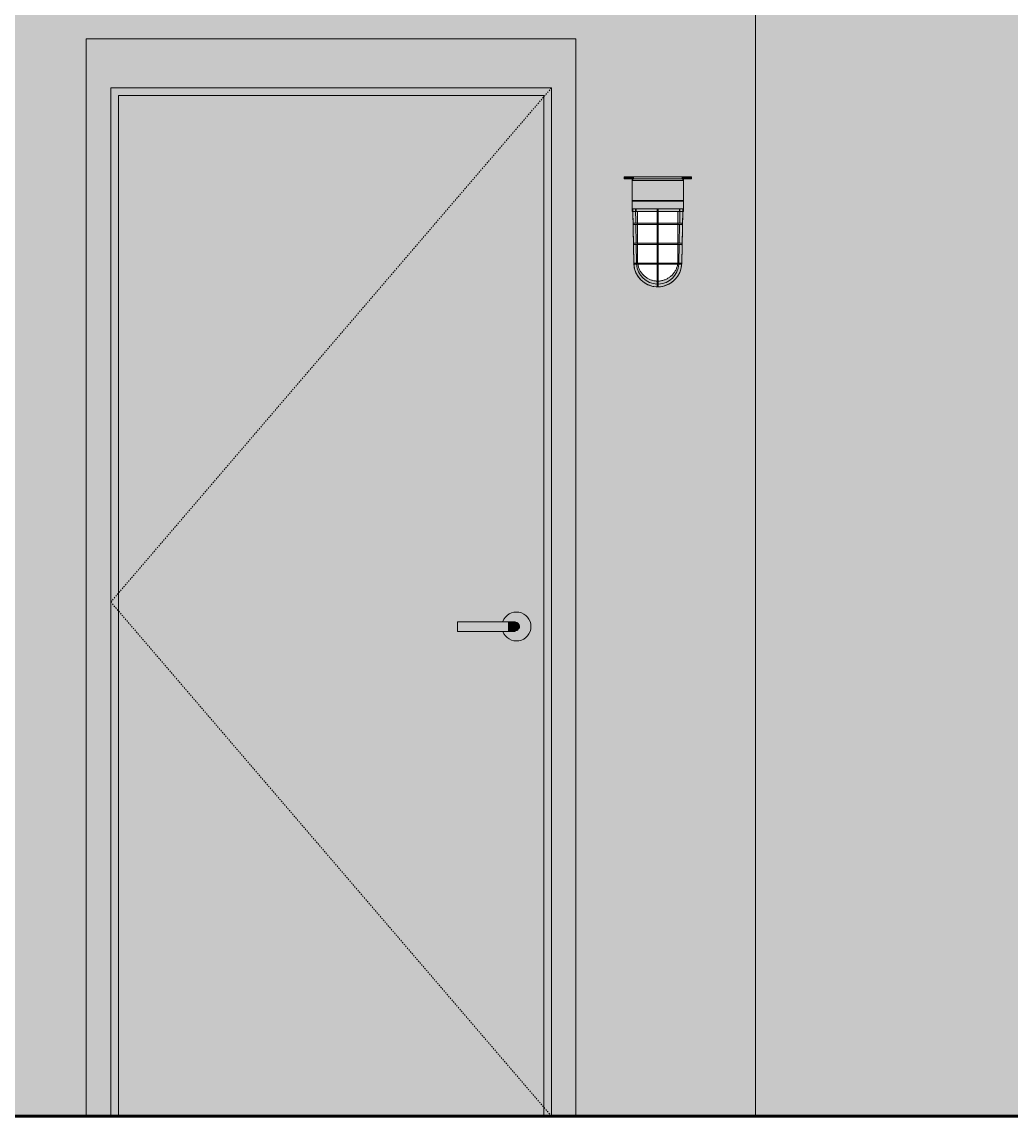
# Model space of a CAD drawing. Header units: inches. Extents: x -3547 to 1646, y 123 to 485.
# Drawn here: x -440.5 to -359.7, y 268 to 357.4 of the extents above; entities that cross this region are included whole.
import ezdxf

# ---------------------------------------------------------------- set-up
doc = ezdxf.new("R2010")
doc.units = ezdxf.units.IN
doc.header["$MEASUREMENT"] = 0
doc.linetypes.add('Dash 1_16_', pattern=[0.125, 0.0625, -0.0625])
doc.linetypes.add('Grid Line 1_2_', pattern=[0.875, 0.5, -0.125, 0.125, -0.125])
for name, color, linetype, lineweight in [('0-3', 50, 'Continuous', 5), ('A-DOOR', 31, 'Continuous', 18), ('A-DOOR-1', 31, 'Continuous', 9), ('A-DOOR-2', 31, 'Dash 1_16_', 9), ('A-DOOR-FRAM', 31, 'Continuous', 9), ('A-DOOR-FRAM-1', 31, 'Continuous', 18), ('A-FLOR-2', 250, 'Continuous', 60), ('A-FLOR-LEVL-1', 51, 'Grid Line 1_2_', 9), ('E-LITE-EQPM', 33, 'Continuous', 9), ('I-WALL', 2, 'Continuous', 18), ('I-WALL-1', 2, 'Continuous', 5)]:
    doc.layers.add(name, color=color, linetype=linetype, lineweight=lineweight)

# ---------------------------------------------------------------- blocks, each defined once
blk = doc.blocks.new('CTR - 1st Phase - Shell_rvt-3-INTERIOR ELEVATION - CORRIDOR EAST _302_E_ - 3RD FLOOR - EAST WALL')
at = {"layer": 'A-FLOR-2'}
blk.add_line((-2454.01, 268), (-3496.952, 268), dxfattribs=at)
blk = doc.blocks.new('Lighting-Flood-Cooper-All-Pro-VT1730-LED - Lighting-Flood-Cooper-All-Pro-VT1730-LED-2281438-INTERIOR ELEVATION - CORRIDOR EAST _302_E_ - 3RD FLOOR - EAST WALL')
at = {"layer": 'E-LITE-EQPM'}
for points in [[(-3192.872, 344.562), (-3192.681, 344.562), (-3192.681, 344.75), (-3192.872, 344.75)], [(-3192.574, 344.562), (-3192.472, 344.562), (-3192.472, 344.75), (-3192.681, 344.75), (-3192.681, 344.562)], [(-3192.472, 344.562), (-3192.109, 344.562), (-3192.109, 344.75), (-3192.472, 344.75)], [(-3192.224, 342.812), (-3188.024, 342.812), (-3188.024, 344.437), (-3192.224, 344.437)], [(-3188.223, 344.437), (-3188.086, 344.441), (-3188.086, 344.562), (-3192.161, 344.562), (-3192.161, 344.437), (-3188.232, 344.437)], [(-3188.702, 344.562), (-3188.138, 344.562), (-3188.138, 344.75), (-3192.109, 344.75), (-3192.109, 344.562), (-3189.109, 344.562)], [(-3187.92, 344.562), (-3187.775, 344.562), (-3187.775, 344.75), (-3188.138, 344.75), (-3188.138, 344.562), (-3188.043, 344.562)], [(-3187.567, 344.562), (-3187.567, 344.75), (-3187.775, 344.75), (-3187.775, 344.562), (-3187.673, 344.562)], [(-3187.459, 344.562), (-3187.376, 344.562), (-3187.39, 344.75), (-3187.567, 344.75), (-3187.567, 344.562), (-3187.51, 344.562)], [(-3188.619, 342.125), (-3188.024, 342.125), (-3188.024, 342.75), (-3192.224, 342.75), (-3192.224, 342.125), (-3188.695, 342.125)], [(-3188.814, 342.75), (-3188.055, 342.75), (-3188.055, 342.812), (-3192.192, 342.812), (-3192.192, 342.75), (-3188.826, 342.75)], [(-3192.083, 337.678), (-3192.039, 337.69), (-3192.138, 342.125), (-3192.16, 342.125), (-3192.107, 339.069), (-3192.1, 338.627), (-3192.083, 337.679)], [(-3188.165, 337.678), (-3188.117, 340.652), (-3188.103, 341.176), (-3188.1, 342.125), (-3188.131, 342.125), (-3188.19, 337.679), (-3188.17, 337.679)], [(-3190.077, 339.221), (-3188.163, 339.24), (-3188.19, 339.315), (-3190.077, 339.294), (-3190.124, 339.27), (-3190.164, 339.289), (-3190.171, 339.315), (-3192.07, 339.311), (-3192.084, 339.24), (-3191.849, 339.221), (-3190.171, 339.242), (-3190.156, 339.257), (-3190.124, 339.265), (-3190.077, 339.245), (-3190.077, 339.225)], [(-3190.068, 335.752), (-3190.013, 335.765), (-3189.808, 335.776), (-3189.266, 335.952), (-3188.941, 336.158), (-3188.775, 336.289), (-3188.466, 336.662), (-3188.297, 337.022), (-3188.242, 337.157), (-3188.187, 337.449), (-3188.19, 337.679), (-3188.198, 337.664), (-3188.216, 337.613), (-3188.227, 337.606), (-3188.434, 336.828), (-3188.941, 336.206), (-3189.702, 335.844), (-3190.106, 335.826), (-3190.106, 335.77), (-3190.133, 335.776), (-3190.171, 335.844), (-3190.545, 335.844), (-3191.307, 336.206), (-3191.839, 336.86), (-3192.041, 337.613), (-3192.052, 337.626), (-3192.07, 337.679), (-3192.077, 337.679), (-3192.039, 337.314), (-3192.006, 337.157), (-3191.781, 336.662), (-3191.573, 336.402), (-3191.377, 336.206), (-3190.926, 335.925), (-3190.545, 335.805), (-3190.325, 335.762), (-3190.089, 335.753)], [(-3189.698, 337.596), (-3188.194, 337.615), (-3188.221, 337.69), (-3190.082, 337.67), (-3190.131, 337.645), (-3190.158, 337.673), (-3190.171, 337.69), (-3192.047, 337.669), (-3192.05, 337.615), (-3191.82, 337.596), (-3190.17, 337.6), (-3190.148, 337.639), (-3190.092, 337.634), (-3190.049, 337.596), (-3189.698, 337.596)]]:
    blk.add_hatch(color=256, dxfattribs=at).paths.add_polyline_path(points, flags=0)
h = blk.add_hatch(color=256, dxfattribs=at)
h.paths.add_polyline_path([(-3190.171, 335.844), (-3190.181, 335.994), (-3190.993, 336.217), (-3191.624, 336.86), (-3191.855, 337.596), (-3192.019, 337.596), (-3191.839, 336.86), (-3191.306, 336.206), (-3190.545, 335.844)], flags=0)
h.paths.add_polyline_path([(-3190.077, 335.844), (-3189.702, 335.844), (-3188.941, 336.206), (-3188.4, 336.896), (-3188.225, 337.612), (-3188.415, 337.594), (-3188.632, 336.828), (-3189.266, 336.206), (-3190.077, 335.991), (-3190.077, 335.919)], flags=0)
h.paths.add_polyline_path([(-3188.209, 337.686), (-3188.181, 339.237), (-3188.324, 339.221), (-3188.363, 339.221), (-3188.39, 337.69), (-3188.209, 337.686)], flags=0)
h.paths.add_polyline_path([(-3192.039, 337.686), (-3191.955, 337.69), (-3191.858, 337.69), (-3191.884, 339.221), (-3192.066, 339.221), (-3192.039, 337.69)], flags=0)
h.paths.add_polyline_path([(-3188.18, 339.312), (-3188.153, 340.861), (-3188.298, 340.846), (-3188.335, 340.846), (-3188.362, 339.315), (-3188.19, 339.315)], flags=0)
h.paths.add_polyline_path([(-3192.067, 339.312), (-3191.985, 339.315), (-3191.886, 339.315), (-3191.913, 340.846), (-3192.094, 340.846), (-3192.067, 339.315)], flags=0)
h.paths.add_polyline_path([(-3188.152, 340.937), (-3188.131, 342.125), (-3188.313, 342.125), (-3188.333, 340.94), (-3188.162, 340.94)], flags=0)
h.paths.add_polyline_path([(-3192.096, 340.937), (-3192.013, 340.94), (-3191.914, 340.94), (-3191.935, 342.125), (-3192.116, 342.125), (-3192.096, 340.94)], flags=0)
h = blk.add_hatch(color=256, dxfattribs=at)
h.paths.add_polyline_path([(-3189.018, 341.899), (-3188.356, 341.899), (-3188.356, 342.125), (-3190.088, 342.107), (-3190.077, 341.899), (-3189.109, 341.899)], flags=0)
h.paths.add_polyline_path([(-3191.774, 341.899), (-3190.168, 341.899), (-3190.171, 342.125), (-3191.892, 342.125), (-3191.892, 341.899), (-3191.857, 341.899)], flags=0)
h = blk.add_hatch(color=256, dxfattribs=at)
h.paths.add_polyline_path([(-3190.129, 337.678), (-3190.088, 337.69), (-3190.077, 338.235), (-3190.096, 339.261), (-3190.14, 339.265), (-3190.171, 339.242), (-3190.15, 337.679), (-3190.14, 337.678)], flags=0)
h.paths.add_polyline_path([(-3190.133, 339.27), (-3190.084, 339.286), (-3190.077, 339.315), (-3190.099, 340.89), (-3190.091, 340.906), (-3190.077, 340.94), (-3190.097, 342.125), (-3190.159, 342.125), (-3190.171, 341.511), (-3190.151, 340.905), (-3190.154, 340.881), (-3190.171, 340.846), (-3190.149, 339.274), (-3190.14, 339.272)], flags=0)
h.paths.add_polyline_path([(-3190.091, 340.46), (-3190.091, 340.46), (-3190.091, 340.637)], flags=0)
h = blk.add_hatch(color=256, dxfattribs=at)
h.paths.add_polyline_path([(-3191.553, 340.846), (-3190.171, 340.85), (-3190.152, 340.882), (-3190.151, 340.905), (-3190.171, 340.94), (-3192.103, 340.925), (-3192.112, 340.864), (-3191.862, 340.846), (-3191.554, 340.846)], flags=0)
h.paths.add_polyline_path([(-3188.456, 340.846), (-3188.135, 340.864), (-3188.162, 340.94), (-3190.077, 340.919), (-3190.09, 340.882), (-3190.016, 340.846), (-3188.474, 340.846)], flags=0)
h = blk.add_hatch(color=256, dxfattribs=at)
h.paths.add_polyline_path([(-3190.129, 335.762), (-3190.089, 335.776), (-3190.091, 335.835), (-3190.077, 335.844), (-3190.097, 337.636), (-3190.149, 337.639), (-3190.156, 337.631), (-3190.17, 337.596), (-3190.171, 335.844), (-3190.148, 335.826), (-3190.129, 335.764)], flags=0)
h.paths.add_polyline_path([(-3190.129, 337.643), (-3190.108, 337.649), (-3190.089, 337.679), (-3190.158, 337.659), (-3190.131, 337.644)], flags=0)
for p, q in [((-3192.874, 344.75), (-3192.874, 344.562)), ((-3192.872, 344.75), (-3192.681, 344.75)), ((-3192.681, 344.562), (-3192.872, 344.562)), ((-3192.681, 344.75), (-3192.472, 344.75)), ((-3192.681, 344.562), (-3192.681, 344.75)), ((-3192.472, 344.562), (-3192.681, 344.562)), ((-3192.472, 344.75), (-3192.109, 344.75)), ((-3192.109, 344.562), (-3192.472, 344.562)), ((-3188.024, 344.75), (-3192.224, 344.75)), ((-3192.224, 344.75), (-3192.224, 341.899)), ((-3192.224, 344.437), (-3192.224, 342.812)), ((-3192.224, 344.437), (-3188.024, 344.437)), ((-3192.161, 344.562), (-3192.161, 344.437)), ((-3192.109, 344.75), (-3188.138, 344.75)), ((-3192.109, 344.562), (-3192.109, 344.75)), ((-3188.138, 344.562), (-3192.109, 344.562)), ((-3188.138, 344.75), (-3187.775, 344.75)), ((-3188.138, 344.75), (-3188.138, 344.562)), ((-3187.775, 344.562), (-3188.138, 344.562)), ((-3188.086, 344.437), (-3188.086, 344.562)), ((-3188.024, 341.899), (-3188.024, 344.75)), ((-3188.024, 342.812), (-3188.024, 344.437)), ((-3187.775, 344.75), (-3187.567, 344.75)), ((-3187.567, 344.562), (-3187.775, 344.562)), ((-3187.567, 344.75), (-3187.376, 344.75)), ((-3187.567, 344.562), (-3187.567, 344.75)), ((-3187.376, 344.562), (-3187.567, 344.562)), ((-3187.374, 344.562), (-3187.374, 344.75)), ((-3192.224, 342.812), (-3188.024, 342.812)), ((-3192.224, 342.75), (-3192.224, 342.125)), ((-3192.224, 342.75), (-3188.024, 342.75)), ((-3192.192, 342.812), (-3192.192, 342.75)), ((-3188.055, 342.75), (-3188.055, 342.812)), ((-3188.024, 342.125), (-3188.024, 342.75)), ((-3192.224, 342.125), (-3188.024, 342.125)), ((-3192.224, 341.899), (-3188.024, 341.899)), ((-3192.163, 342.125), (-3192.086, 337.678)), ((-3192.159, 341.899), (-3192.086, 337.681)), ((-3191.914, 340.94), (-3191.935, 342.125)), ((-3191.892, 342.125), (-3191.892, 341.899)), ((-3191.892, 341.899), (-3190.169, 341.899)), ((-3191.774, 341.899), (-3191.774, 337.871)), ((-3190.171, 342.126), (-3190.171, 337.679)), ((-3190.079, 341.899), (-3188.356, 341.899)), ((-3190.077, 337.679), (-3190.077, 342.126)), ((-3188.474, 337.871), (-3188.474, 341.899)), ((-3188.356, 341.899), (-3188.356, 342.125)), ((-3188.333, 340.94), (-3188.313, 342.125)), ((-3188.162, 337.678), (-3188.084, 342.125)), ((-3188.088, 341.899), (-3188.162, 337.681)), ((-3191.886, 339.31), (-3191.913, 340.846)), ((-3188.362, 339.31), (-3188.335, 340.855)), ((-3188.303, 340.846), (-3188.276, 340.846)), ((-3191.857, 337.686), (-3191.884, 339.224)), ((-3188.39, 337.686), (-3188.363, 339.23)), ((-3188.322, 339.221), (-3188.303, 339.221)), ((-3190.077, 337.303), (-3190.077, 337.596)), ((-3188.351, 337.596), (-3188.331, 337.596)), ((-3190.171, 335.991), (-3190.171, 336.206)), ((-3190.077, 336.206), (-3190.077, 335.991)), ((-3190.171, 335.844), (-3190.171, 335.978)), ((-3190.077, 335.978), (-3190.077, 335.844))]:
    blk.add_line(p, q, dxfattribs=at)
at = {"layer": 'E-LITE-EQPM', "flags": 128}
for points in [[(-3192.096, 340.846), (-3192.098, 340.846), (-3192.099, 340.846), (-3192.101, 340.846), (-3192.103, 340.846), (-3192.105, 340.847), (-3192.107, 340.847), (-3192.109, 340.848), (-3192.11, 340.848), (-3192.112, 340.849), (-3192.114, 340.85), (-3192.116, 340.85), (-3192.117, 340.851), (-3192.119, 340.852), (-3192.121, 340.853), (-3192.122, 340.854), (-3192.124, 340.855), (-3192.125, 340.856), (-3192.127, 340.858), (-3192.128, 340.859), (-3192.129, 340.86), (-3192.131, 340.861), (-3192.132, 340.863), (-3192.133, 340.864), (-3192.134, 340.866), (-3192.135, 340.867), (-3192.136, 340.869), (-3192.137, 340.871), (-3192.138, 340.872), (-3192.139, 340.874), (-3192.139, 340.876), (-3192.14, 340.878), (-3192.141, 340.879), (-3192.141, 340.881), (-3192.142, 340.883), (-3192.142, 340.885), (-3192.142, 340.887), (-3192.142, 340.889), (-3192.143, 340.89), (-3192.143, 340.892), (-3192.143, 340.894), (-3192.142, 340.896), (-3192.142, 340.898), (-3192.142, 340.9), (-3192.142, 340.902), (-3192.141, 340.903), (-3192.141, 340.905), (-3192.14, 340.907), (-3192.14, 340.909), (-3192.139, 340.911), (-3192.138, 340.912), (-3192.138, 340.914), (-3192.137, 340.916), (-3192.136, 340.917), (-3192.135, 340.919), (-3192.134, 340.92), (-3192.132, 340.922), (-3192.131, 340.923), (-3192.13, 340.925), (-3192.129, 340.926), (-3192.127, 340.927), (-3192.126, 340.929), (-3192.124, 340.93), (-3192.123, 340.931), (-3192.121, 340.932), (-3192.12, 340.933), (-3192.118, 340.934), (-3192.117, 340.935), (-3192.115, 340.936), (-3192.113, 340.936), (-3192.111, 340.937), (-3192.11, 340.938), (-3192.108, 340.938), (-3192.106, 340.938), (-3192.104, 340.939), (-3192.102, 340.939), (-3192.1, 340.939), (-3192.099, 340.94), (-3192.097, 340.94), (-3192.096, 340.94)], [(-3192.096, 340.94), (-3192.094, 340.94), (-3192.089, 340.94), (-3192.082, 340.94), (-3192.071, 340.94), (-3192.056, 340.94), (-3192.039, 340.94)], [(-3188.152, 340.94), (-3188.153, 340.94), (-3188.158, 340.94), (-3188.166, 340.94), (-3188.177, 340.94), (-3188.191, 340.94), (-3188.208, 340.94), (-3188.229, 340.94), (-3188.252, 340.94), (-3188.278, 340.94), (-3188.307, 340.94), (-3188.34, 340.94), (-3188.375, 340.94), (-3188.412, 340.94), (-3188.453, 340.94), (-3188.496, 340.94), (-3188.542, 340.94), (-3188.59, 340.94), (-3188.641, 340.94), (-3188.694, 340.94), (-3188.75, 340.94), (-3188.808, 340.94), (-3188.867, 340.94), (-3188.929, 340.94), (-3188.993, 340.94), (-3189.058, 340.94), (-3189.125, 340.94), (-3189.194, 340.94), (-3189.265, 340.94), (-3189.336, 340.94), (-3189.409, 340.94), (-3189.483, 340.94), (-3189.558, 340.94), (-3189.634, 340.94), (-3189.711, 340.94), (-3189.789, 340.94), (-3189.867, 340.94), (-3189.945, 340.94), (-3190.024, 340.94), (-3190.102, 340.94), (-3190.181, 340.94), (-3190.26, 340.94), (-3190.339, 340.94), (-3190.417, 340.94), (-3190.495, 340.94), (-3190.572, 340.94), (-3190.648, 340.94), (-3190.724, 340.94), (-3190.798, 340.94), (-3190.872, 340.94), (-3190.944, 340.94), (-3191.015, 340.94), (-3191.085, 340.94), (-3191.153, 340.94), (-3191.22, 340.94), (-3191.284, 340.94), (-3191.347, 340.94), (-3191.408, 340.94), (-3191.467, 340.94), (-3191.523, 340.94), (-3191.578, 340.94), (-3191.63, 340.94), (-3191.68, 340.94), (-3191.727, 340.94), (-3191.771, 340.94), (-3191.813, 340.94), (-3191.853, 340.94), (-3191.889, 340.94), (-3191.923, 340.94), (-3191.954, 340.94), (-3191.982, 340.94), (-3192.007, 340.94), (-3192.029, 340.94), (-3192.047, 340.94), (-3192.063, 340.94), (-3192.076, 340.94), (-3192.086, 340.94), (-3192.092, 340.94), (-3192.095, 340.94), (-3192.096, 340.94)], [(-3192.029, 340.846), (-3192.047, 340.846), (-3192.063, 340.846), (-3192.076, 340.846), (-3192.086, 340.846), (-3192.092, 340.846), (-3192.095, 340.846), (-3192.096, 340.846)], [(-3192.096, 340.846), (-3192.094, 340.846), (-3192.089, 340.846), (-3192.082, 340.846), (-3192.071, 340.846), (-3192.056, 340.846), (-3192.039, 340.846), (-3192.019, 340.846), (-3191.996, 340.846), (-3191.969, 340.846), (-3191.94, 340.846), (-3191.908, 340.846), (-3191.873, 340.846), (-3191.835, 340.846), (-3191.794, 340.846), (-3191.751, 340.846), (-3191.705, 340.846), (-3191.657, 340.846), (-3191.606, 340.846), (-3191.553, 340.846), (-3191.498, 340.846), (-3191.44, 340.846), (-3191.38, 340.846), (-3191.318, 340.846), (-3191.255, 340.846), (-3191.189, 340.846), (-3191.122, 340.846), (-3191.053, 340.846), (-3190.983, 340.846), (-3190.911, 340.846), (-3190.838, 340.846), (-3190.764, 340.846), (-3190.689, 340.846), (-3190.613, 340.846), (-3190.536, 340.846), (-3190.459, 340.846), (-3190.381, 340.846), (-3190.303, 340.846), (-3190.224, 340.846), (-3190.145, 340.846), (-3190.066, 340.846), (-3189.987, 340.846), (-3189.909, 340.846), (-3189.831, 340.846), (-3189.753, 340.846), (-3189.676, 340.846), (-3189.599, 340.846), (-3189.524, 340.846), (-3189.449, 340.846), (-3189.375, 340.846), (-3189.303, 340.846), (-3189.232, 340.846), (-3189.162, 340.846), (-3189.094, 340.846), (-3189.028, 340.846), (-3188.963, 340.846), (-3188.9, 340.846), (-3188.84, 340.846), (-3188.781, 340.846), (-3188.724, 340.846), (-3188.67, 340.846), (-3188.618, 340.846), (-3188.568, 340.846), (-3188.521, 340.846), (-3188.476, 340.846), (-3188.434, 340.846), (-3188.395, 340.846), (-3188.358, 340.846), (-3188.324, 340.846), (-3188.294, 340.846), (-3188.266, 340.846), (-3188.241, 340.846), (-3188.219, 340.846), (-3188.2, 340.846), (-3188.184, 340.846), (-3188.172, 340.846), (-3188.162, 340.846), (-3188.156, 340.846), (-3188.152, 340.846), (-3188.152, 340.846)], [(-3188.152, 340.846), (-3188.153, 340.846), (-3188.158, 340.846), (-3188.166, 340.846), (-3188.177, 340.846), (-3188.191, 340.846), (-3188.208, 340.846), (-3188.229, 340.846)], [(-3188.219, 340.94), (-3188.2, 340.94), (-3188.184, 340.94), (-3188.172, 340.94), (-3188.162, 340.94), (-3188.156, 340.94), (-3188.152, 340.94), (-3188.152, 340.94)], [(-3188.152, 340.94), (-3188.15, 340.94), (-3188.148, 340.939), (-3188.146, 340.939), (-3188.144, 340.939), (-3188.142, 340.939), (-3188.141, 340.938), (-3188.139, 340.938), (-3188.137, 340.937), (-3188.135, 340.937), (-3188.134, 340.936), (-3188.132, 340.935), (-3188.13, 340.934), (-3188.128, 340.933), (-3188.127, 340.932), (-3188.125, 340.931), (-3188.124, 340.93), (-3188.122, 340.929), (-3188.121, 340.928), (-3188.119, 340.927), (-3188.118, 340.925), (-3188.117, 340.924), (-3188.116, 340.923), (-3188.114, 340.921), (-3188.113, 340.92), (-3188.112, 340.918), (-3188.111, 340.916), (-3188.11, 340.915), (-3188.11, 340.913), (-3188.109, 340.911), (-3188.108, 340.91), (-3188.107, 340.908), (-3188.107, 340.906), (-3188.106, 340.904), (-3188.106, 340.903), (-3188.106, 340.901), (-3188.105, 340.899), (-3188.105, 340.897), (-3188.105, 340.895), (-3188.105, 340.893), (-3188.105, 340.891), (-3188.105, 340.89), (-3188.105, 340.888), (-3188.105, 340.886), (-3188.106, 340.884), (-3188.106, 340.882), (-3188.107, 340.88), (-3188.107, 340.878), (-3188.108, 340.877), (-3188.108, 340.875), (-3188.109, 340.873), (-3188.11, 340.872), (-3188.111, 340.87), (-3188.112, 340.868), (-3188.113, 340.867), (-3188.114, 340.865), (-3188.115, 340.864), (-3188.116, 340.862), (-3188.117, 340.861), (-3188.119, 340.859), (-3188.12, 340.858), (-3188.122, 340.857), (-3188.123, 340.856), (-3188.124, 340.855), (-3188.126, 340.854), (-3188.128, 340.853), (-3188.129, 340.852), (-3188.131, 340.851), (-3188.133, 340.85), (-3188.134, 340.849), (-3188.136, 340.849), (-3188.138, 340.848), (-3188.14, 340.847), (-3188.141, 340.847), (-3188.143, 340.847), (-3188.145, 340.846), (-3188.147, 340.846), (-3188.149, 340.846), (-3188.151, 340.846), (-3188.152, 340.846)], [(-3192.068, 339.221), (-3192.07, 339.221), (-3192.072, 339.221), (-3192.073, 339.221), (-3192.075, 339.221), (-3192.077, 339.222), (-3192.079, 339.222), (-3192.081, 339.223), (-3192.083, 339.223), (-3192.084, 339.224), (-3192.086, 339.225), (-3192.088, 339.225), (-3192.09, 339.226), (-3192.091, 339.227), (-3192.093, 339.228), (-3192.094, 339.229), (-3192.096, 339.23), (-3192.097, 339.231), (-3192.099, 339.233), (-3192.1, 339.234), (-3192.102, 339.235), (-3192.103, 339.236), (-3192.104, 339.238), (-3192.105, 339.239), (-3192.106, 339.241), (-3192.107, 339.242), (-3192.108, 339.244), (-3192.109, 339.246), (-3192.11, 339.247), (-3192.111, 339.249), (-3192.112, 339.251), (-3192.112, 339.253), (-3192.113, 339.254), (-3192.113, 339.256), (-3192.114, 339.258), (-3192.114, 339.26), (-3192.114, 339.262), (-3192.115, 339.264), (-3192.115, 339.265), (-3192.115, 339.267), (-3192.115, 339.269), (-3192.115, 339.271), (-3192.114, 339.273), (-3192.114, 339.275), (-3192.114, 339.277), (-3192.114, 339.278), (-3192.113, 339.28), (-3192.113, 339.282), (-3192.112, 339.284), (-3192.111, 339.286), (-3192.111, 339.287), (-3192.11, 339.289), (-3192.109, 339.291), (-3192.108, 339.292), (-3192.107, 339.294), (-3192.106, 339.295), (-3192.105, 339.297), (-3192.103, 339.298), (-3192.102, 339.3), (-3192.101, 339.301), (-3192.1, 339.302), (-3192.098, 339.304), (-3192.097, 339.305), (-3192.095, 339.306), (-3192.094, 339.307), (-3192.092, 339.308), (-3192.09, 339.309), (-3192.089, 339.31), (-3192.087, 339.311), (-3192.085, 339.311), (-3192.084, 339.312), (-3192.082, 339.313), (-3192.08, 339.313), (-3192.078, 339.313), (-3192.076, 339.314), (-3192.075, 339.314), (-3192.073, 339.314), (-3192.071, 339.315), (-3192.069, 339.315), (-3192.068, 339.315)], [(-3192.068, 339.315), (-3192.066, 339.315), (-3192.062, 339.315), (-3192.054, 339.315), (-3192.043, 339.315), (-3192.029, 339.315), (-3192.012, 339.315), (-3191.992, 339.315)], [(-3188.18, 339.315), (-3188.181, 339.315), (-3188.186, 339.315), (-3188.194, 339.315), (-3188.204, 339.315), (-3188.218, 339.315), (-3188.235, 339.315), (-3188.255, 339.315), (-3188.278, 339.315), (-3188.304, 339.315), (-3188.333, 339.315), (-3188.365, 339.315), (-3188.399, 339.315), (-3188.437, 339.315), (-3188.477, 339.315), (-3188.519, 339.315), (-3188.564, 339.315), (-3188.612, 339.315), (-3188.662, 339.315), (-3188.715, 339.315), (-3188.769, 339.315), (-3188.826, 339.315), (-3188.885, 339.315), (-3188.946, 339.315), (-3189.009, 339.315), (-3189.073, 339.315), (-3189.14, 339.315), (-3189.207, 339.315), (-3189.277, 339.315), (-3189.347, 339.315), (-3189.419, 339.315), (-3189.492, 339.315), (-3189.566, 339.315), (-3189.641, 339.315), (-3189.717, 339.315), (-3189.793, 339.315), (-3189.87, 339.315), (-3189.947, 339.315), (-3190.025, 339.315), (-3190.103, 339.315), (-3190.181, 339.315), (-3190.258, 339.315), (-3190.336, 339.315), (-3190.413, 339.315), (-3190.489, 339.315), (-3190.565, 339.315), (-3190.641, 339.315), (-3190.715, 339.315), (-3190.789, 339.315), (-3190.861, 339.315), (-3190.933, 339.315), (-3191.003, 339.315), (-3191.071, 339.315), (-3191.139, 339.315), (-3191.204, 339.315), (-3191.268, 339.315), (-3191.33, 339.315), (-3191.39, 339.315), (-3191.448, 339.315), (-3191.504, 339.315), (-3191.557, 339.315), (-3191.609, 339.315), (-3191.658, 339.315), (-3191.704, 339.315), (-3191.748, 339.315), (-3191.79, 339.315), (-3191.828, 339.315), (-3191.864, 339.315), (-3191.898, 339.315), (-3191.928, 339.315), (-3191.956, 339.315), (-3191.98, 339.315), (-3192.002, 339.315), (-3192.02, 339.315), (-3192.036, 339.315), (-3192.048, 339.315), (-3192.058, 339.315), (-3192.064, 339.315), (-3192.067, 339.315), (-3192.068, 339.315)], [(-3192.002, 339.221), (-3192.02, 339.221), (-3192.036, 339.221), (-3192.048, 339.221), (-3192.058, 339.221), (-3192.064, 339.221), (-3192.067, 339.221), (-3192.068, 339.221)], [(-3192.068, 339.221), (-3192.066, 339.221), (-3192.062, 339.221), (-3192.054, 339.221), (-3192.043, 339.221), (-3192.029, 339.221), (-3192.012, 339.221), (-3191.992, 339.221), (-3191.969, 339.221), (-3191.943, 339.221), (-3191.914, 339.221), (-3191.883, 339.221), (-3191.848, 339.221), (-3191.811, 339.221), (-3191.771, 339.221), (-3191.728, 339.221), (-3191.683, 339.221), (-3191.635, 339.221), (-3191.585, 339.221), (-3191.533, 339.221), (-3191.478, 339.221), (-3191.421, 339.221), (-3191.362, 339.221), (-3191.302, 339.221), (-3191.239, 339.221), (-3191.174, 339.221), (-3191.108, 339.221), (-3191.04, 339.221), (-3190.971, 339.221), (-3190.9, 339.221), (-3190.828, 339.221), (-3190.755, 339.221), (-3190.681, 339.221), (-3190.606, 339.221), (-3190.531, 339.221), (-3190.454, 339.221), (-3190.377, 339.221), (-3190.3, 339.221), (-3190.222, 339.221), (-3190.145, 339.221), (-3190.067, 339.221), (-3189.989, 339.221), (-3189.912, 339.221), (-3189.835, 339.221), (-3189.758, 339.221), (-3189.682, 339.221), (-3189.607, 339.221), (-3189.532, 339.221), (-3189.459, 339.221), (-3189.386, 339.221), (-3189.315, 339.221), (-3189.245, 339.221), (-3189.176, 339.221), (-3189.109, 339.221), (-3189.043, 339.221), (-3188.98, 339.221), (-3188.918, 339.221), (-3188.858, 339.221), (-3188.8, 339.221), (-3188.744, 339.221), (-3188.69, 339.221), (-3188.639, 339.221), (-3188.59, 339.221), (-3188.543, 339.221), (-3188.499, 339.221), (-3188.458, 339.221), (-3188.419, 339.221), (-3188.383, 339.221), (-3188.35, 339.221), (-3188.319, 339.221), (-3188.292, 339.221), (-3188.267, 339.221), (-3188.246, 339.221), (-3188.227, 339.221), (-3188.212, 339.221), (-3188.199, 339.221), (-3188.19, 339.221), (-3188.183, 339.221), (-3188.18, 339.221), (-3188.18, 339.221)], [(-3188.18, 339.221), (-3188.181, 339.221), (-3188.186, 339.221), (-3188.194, 339.221), (-3188.204, 339.221), (-3188.218, 339.221), (-3188.235, 339.221), (-3188.255, 339.221)], [(-3188.246, 339.315), (-3188.227, 339.315), (-3188.212, 339.315), (-3188.199, 339.315), (-3188.19, 339.315), (-3188.183, 339.315), (-3188.18, 339.315), (-3188.18, 339.315)], [(-3188.18, 339.315), (-3188.178, 339.315), (-3188.176, 339.314), (-3188.174, 339.314), (-3188.172, 339.314), (-3188.17, 339.314), (-3188.168, 339.313), (-3188.167, 339.313), (-3188.165, 339.312), (-3188.163, 339.312), (-3188.161, 339.311), (-3188.16, 339.31), (-3188.158, 339.309), (-3188.156, 339.308), (-3188.155, 339.307), (-3188.153, 339.306), (-3188.152, 339.305), (-3188.15, 339.304), (-3188.149, 339.303), (-3188.147, 339.302), (-3188.146, 339.3), (-3188.145, 339.299), (-3188.143, 339.298), (-3188.142, 339.296), (-3188.141, 339.295), (-3188.14, 339.293), (-3188.139, 339.291), (-3188.138, 339.29), (-3188.137, 339.288), (-3188.137, 339.286), (-3188.136, 339.285), (-3188.135, 339.283), (-3188.135, 339.281), (-3188.134, 339.279), (-3188.134, 339.278), (-3188.133, 339.276), (-3188.133, 339.274), (-3188.133, 339.272), (-3188.133, 339.27), (-3188.133, 339.268), (-3188.133, 339.266), (-3188.133, 339.265), (-3188.133, 339.263), (-3188.133, 339.261), (-3188.134, 339.259), (-3188.134, 339.257), (-3188.134, 339.255), (-3188.135, 339.253), (-3188.136, 339.252), (-3188.136, 339.25), (-3188.137, 339.248), (-3188.138, 339.247), (-3188.139, 339.245), (-3188.14, 339.243), (-3188.141, 339.242), (-3188.142, 339.24), (-3188.143, 339.239), (-3188.144, 339.237), (-3188.145, 339.236), (-3188.147, 339.234), (-3188.148, 339.233), (-3188.149, 339.232), (-3188.151, 339.231), (-3188.152, 339.23), (-3188.154, 339.229), (-3188.155, 339.228), (-3188.157, 339.227), (-3188.159, 339.226), (-3188.16, 339.225), (-3188.162, 339.224), (-3188.164, 339.224), (-3188.166, 339.223), (-3188.167, 339.222), (-3188.169, 339.222), (-3188.171, 339.222), (-3188.173, 339.221), (-3188.175, 339.221), (-3188.177, 339.221), (-3188.179, 339.221), (-3188.18, 339.221)], [(-3188.162, 337.678), (-3188.2, 337.328), (-3188.299, 336.99), (-3188.458, 336.675), (-3188.671, 336.394), (-3188.93, 336.155), (-3189.228, 335.967), (-3189.555, 335.835), (-3189.9, 335.763), (-3190.252, 335.755), (-3190.6, 335.809), (-3190.933, 335.925), (-3191.24, 336.099), (-3191.511, 336.325), (-3191.737, 336.595), (-3191.911, 336.902), (-3192.027, 337.234), (-3192.086, 337.678)], [(-3192.037, 337.596), (-3192.039, 337.596), (-3192.041, 337.596), (-3192.043, 337.596), (-3192.045, 337.596), (-3192.047, 337.597), (-3192.048, 337.597), (-3192.05, 337.598), (-3192.052, 337.598), (-3192.054, 337.599), (-3192.056, 337.6), (-3192.057, 337.6), (-3192.059, 337.601), (-3192.061, 337.602), (-3192.062, 337.603), (-3192.064, 337.604), (-3192.065, 337.605), (-3192.067, 337.606), (-3192.068, 337.608), (-3192.07, 337.609), (-3192.071, 337.61), (-3192.072, 337.611), (-3192.073, 337.613), (-3192.075, 337.614), (-3192.076, 337.616), (-3192.077, 337.617), (-3192.078, 337.619), (-3192.079, 337.621), (-3192.079, 337.622), (-3192.08, 337.624), (-3192.081, 337.626), (-3192.082, 337.628), (-3192.082, 337.629), (-3192.083, 337.631), (-3192.083, 337.633), (-3192.083, 337.635), (-3192.084, 337.637), (-3192.084, 337.639), (-3192.084, 337.64), (-3192.084, 337.642), (-3192.084, 337.644), (-3192.084, 337.646), (-3192.084, 337.648), (-3192.084, 337.65), (-3192.083, 337.652), (-3192.083, 337.653), (-3192.082, 337.655), (-3192.082, 337.657), (-3192.081, 337.659), (-3192.081, 337.661), (-3192.08, 337.662), (-3192.079, 337.664), (-3192.078, 337.666), (-3192.077, 337.667), (-3192.076, 337.669), (-3192.075, 337.67), (-3192.074, 337.672), (-3192.073, 337.673), (-3192.072, 337.675), (-3192.07, 337.676), (-3192.069, 337.677), (-3192.068, 337.679), (-3192.066, 337.68), (-3192.065, 337.681), (-3192.063, 337.682), (-3192.061, 337.683), (-3192.06, 337.684), (-3192.058, 337.685), (-3192.056, 337.686), (-3192.055, 337.686), (-3192.053, 337.687), (-3192.051, 337.688), (-3192.049, 337.688), (-3192.048, 337.688), (-3192.046, 337.689), (-3192.044, 337.689), (-3192.042, 337.689), (-3192.04, 337.69), (-3192.038, 337.69), (-3192.037, 337.69)], [(-3192.037, 337.69), (-3192.036, 337.69), (-3192.031, 337.69), (-3192.023, 337.69), (-3192.013, 337.69), (-3191.999, 337.69), (-3191.982, 337.69), (-3191.963, 337.69)], [(-3188.21, 337.69), (-3188.212, 337.69), (-3188.216, 337.69), (-3188.224, 337.69), (-3188.235, 337.69), (-3188.248, 337.69), (-3188.265, 337.69), (-3188.285, 337.69), (-3188.307, 337.69), (-3188.333, 337.69), (-3188.361, 337.69), (-3188.392, 337.69), (-3188.426, 337.69), (-3188.463, 337.69), (-3188.503, 337.69), (-3188.544, 337.69), (-3188.589, 337.69), (-3188.636, 337.69), (-3188.685, 337.69), (-3188.737, 337.69), (-3188.791, 337.69), (-3188.847, 337.69), (-3188.905, 337.69), (-3188.964, 337.69), (-3189.026, 337.69), (-3189.09, 337.69), (-3189.155, 337.69), (-3189.222, 337.69), (-3189.29, 337.69), (-3189.36, 337.69), (-3189.43, 337.69), (-3189.502, 337.69), (-3189.575, 337.69), (-3189.649, 337.69), (-3189.723, 337.69), (-3189.799, 337.69), (-3189.874, 337.69), (-3189.95, 337.69), (-3190.027, 337.69), (-3190.103, 337.69), (-3190.18, 337.69), (-3190.256, 337.69), (-3190.332, 337.69), (-3190.408, 337.69), (-3190.484, 337.69), (-3190.558, 337.69), (-3190.633, 337.69), (-3190.706, 337.69), (-3190.778, 337.69), (-3190.85, 337.69), (-3190.92, 337.69), (-3190.989, 337.69), (-3191.057, 337.69), (-3191.123, 337.69), (-3191.187, 337.69), (-3191.25, 337.69), (-3191.311, 337.69), (-3191.37, 337.69), (-3191.427, 337.69), (-3191.482, 337.69), (-3191.535, 337.69), (-3191.585, 337.69), (-3191.634, 337.69), (-3191.679, 337.69), (-3191.723, 337.69), (-3191.763, 337.69), (-3191.802, 337.69), (-3191.837, 337.69), (-3191.87, 337.69), (-3191.9, 337.69), (-3191.927, 337.69), (-3191.951, 337.69), (-3191.972, 337.69), (-3191.99, 337.69), (-3192.006, 337.69), (-3192.018, 337.69), (-3192.027, 337.69), (-3192.034, 337.69), (-3192.037, 337.69), (-3192.037, 337.69)], [(-3191.972, 337.596), (-3191.99, 337.596), (-3192.006, 337.596), (-3192.018, 337.596), (-3192.027, 337.596), (-3192.034, 337.596), (-3192.037, 337.596), (-3192.037, 337.596)], [(-3192.037, 337.596), (-3192.036, 337.596), (-3192.031, 337.596), (-3192.023, 337.596), (-3192.013, 337.596), (-3191.999, 337.596), (-3191.982, 337.596), (-3191.963, 337.596), (-3191.94, 337.596), (-3191.915, 337.596), (-3191.886, 337.596), (-3191.855, 337.596), (-3191.821, 337.596), (-3191.784, 337.596), (-3191.745, 337.596), (-3191.703, 337.596), (-3191.659, 337.596), (-3191.612, 337.596), (-3191.562, 337.596), (-3191.511, 337.596), (-3191.457, 337.596), (-3191.401, 337.596), (-3191.343, 337.596), (-3191.283, 337.596), (-3191.221, 337.596), (-3191.158, 337.596), (-3191.092, 337.596), (-3191.026, 337.596), (-3190.957, 337.596), (-3190.888, 337.596), (-3190.817, 337.596), (-3190.745, 337.596), (-3190.672, 337.596), (-3190.599, 337.596), (-3190.524, 337.596), (-3190.449, 337.596), (-3190.373, 337.596), (-3190.297, 337.596), (-3190.221, 337.596), (-3190.144, 337.596), (-3190.068, 337.596), (-3189.991, 337.596), (-3189.915, 337.596), (-3189.839, 337.596), (-3189.764, 337.596), (-3189.689, 337.596), (-3189.615, 337.596), (-3189.541, 337.596), (-3189.469, 337.596), (-3189.398, 337.596), (-3189.327, 337.596), (-3189.258, 337.596), (-3189.191, 337.596), (-3189.125, 337.596), (-3189.06, 337.596), (-3188.998, 337.596), (-3188.937, 337.596), (-3188.878, 337.596), (-3188.821, 337.596), (-3188.766, 337.596), (-3188.713, 337.596), (-3188.662, 337.596), (-3188.614, 337.596), (-3188.568, 337.596), (-3188.525, 337.596), (-3188.484, 337.596), (-3188.446, 337.596), (-3188.41, 337.596), (-3188.378, 337.596), (-3188.348, 337.596), (-3188.321, 337.596), (-3188.297, 337.596), (-3188.275, 337.596), (-3188.257, 337.596), (-3188.242, 337.596), (-3188.229, 337.596), (-3188.22, 337.596), (-3188.214, 337.596), (-3188.211, 337.596), (-3188.21, 337.596)], [(-3190.19, 336.222), (-3190.256, 336.226), (-3190.321, 336.233), (-3190.387, 336.242), (-3190.452, 336.254), (-3190.516, 336.268), (-3190.58, 336.285), (-3190.643, 336.305), (-3190.705, 336.327), (-3190.766, 336.351), (-3190.827, 336.378), (-3190.886, 336.408), (-3190.944, 336.439), (-3191, 336.473), (-3191.055, 336.509), (-3191.109, 336.548), (-3191.161, 336.588), (-3191.212, 336.631), (-3191.26, 336.675), (-3191.307, 336.722), (-3191.352, 336.77), (-3191.395, 336.82), (-3191.436, 336.871), (-3191.475, 336.925), (-3191.512, 336.98), (-3191.547, 337.036), (-3191.579, 337.093), (-3191.609, 337.152), (-3191.636, 337.212), (-3191.662, 337.273), (-3191.684, 337.335), (-3191.704, 337.398), (-3191.722, 337.462), (-3191.737, 337.526), (-3191.75, 337.591), (-3191.76, 337.656), (-3191.767, 337.721), (-3191.772, 337.787), (-3191.774, 337.853), (-3191.774, 337.871)], [(-3190.171, 337.679), (-3190.171, 336.86), (-3190.171, 336.206), (-3190.171, 335.844)], [(-3188.474, 337.871), (-3188.475, 337.805), (-3188.479, 337.739), (-3188.486, 337.674), (-3188.495, 337.608), (-3188.507, 337.543), (-3188.521, 337.479), (-3188.538, 337.415), (-3188.557, 337.352), (-3188.579, 337.29), (-3188.604, 337.229), (-3188.631, 337.168), (-3188.66, 337.109), (-3188.692, 337.051), (-3188.726, 336.995), (-3188.762, 336.939), (-3188.8, 336.886), (-3188.841, 336.834), (-3188.883, 336.783), (-3188.928, 336.734), (-3188.974, 336.687), (-3189.022, 336.642), (-3189.072, 336.599), (-3189.124, 336.558), (-3189.177, 336.519), (-3189.232, 336.483), (-3189.288, 336.448), (-3189.346, 336.416), (-3189.405, 336.386), (-3189.465, 336.358), (-3189.526, 336.333), (-3189.588, 336.311), (-3189.651, 336.29), (-3189.714, 336.273), (-3189.778, 336.258), (-3189.843, 336.245), (-3189.909, 336.235), (-3189.974, 336.228), (-3190.04, 336.223), (-3190.106, 336.221)], [(-3190.077, 335.844), (-3190.077, 336.206), (-3190.077, 336.86), (-3190.077, 337.679)], [(-3188.21, 337.596), (-3188.212, 337.596), (-3188.216, 337.596), (-3188.224, 337.596), (-3188.235, 337.596), (-3188.248, 337.596), (-3188.265, 337.596), (-3188.285, 337.596), (-3188.307, 337.596), (-3188.333, 337.596)], [(-3188.275, 337.69), (-3188.257, 337.69), (-3188.242, 337.69), (-3188.229, 337.69), (-3188.22, 337.69), (-3188.214, 337.69), (-3188.211, 337.69), (-3188.21, 337.69)], [(-3188.21, 337.69), (-3188.208, 337.69), (-3188.206, 337.689), (-3188.205, 337.689), (-3188.203, 337.689), (-3188.201, 337.689), (-3188.199, 337.688), (-3188.197, 337.688), (-3188.195, 337.687), (-3188.194, 337.687), (-3188.192, 337.686), (-3188.19, 337.685), (-3188.189, 337.684), (-3188.187, 337.683), (-3188.185, 337.682), (-3188.184, 337.681), (-3188.182, 337.68), (-3188.181, 337.679), (-3188.179, 337.678), (-3188.178, 337.677), (-3188.177, 337.675), (-3188.175, 337.674), (-3188.174, 337.673), (-3188.173, 337.671), (-3188.172, 337.67), (-3188.171, 337.668), (-3188.17, 337.666), (-3188.169, 337.665), (-3188.168, 337.663), (-3188.167, 337.661), (-3188.167, 337.66), (-3188.166, 337.658), (-3188.165, 337.656), (-3188.165, 337.654), (-3188.164, 337.653), (-3188.164, 337.651), (-3188.164, 337.649), (-3188.164, 337.647), (-3188.163, 337.645), (-3188.163, 337.643), (-3188.163, 337.641), (-3188.163, 337.64), (-3188.164, 337.638), (-3188.164, 337.636), (-3188.164, 337.634), (-3188.165, 337.632), (-3188.165, 337.63), (-3188.166, 337.628), (-3188.166, 337.627), (-3188.167, 337.625), (-3188.168, 337.623), (-3188.168, 337.622), (-3188.169, 337.62), (-3188.17, 337.618), (-3188.171, 337.617), (-3188.172, 337.615), (-3188.173, 337.614), (-3188.175, 337.612), (-3188.176, 337.611), (-3188.177, 337.609), (-3188.179, 337.608), (-3188.18, 337.607), (-3188.181, 337.606), (-3188.183, 337.605), (-3188.184, 337.604), (-3188.186, 337.603), (-3188.188, 337.602), (-3188.189, 337.601), (-3188.191, 337.6), (-3188.193, 337.599), (-3188.195, 337.599), (-3188.196, 337.598), (-3188.198, 337.597), (-3188.2, 337.597), (-3188.202, 337.597), (-3188.204, 337.596), (-3188.205, 337.596), (-3188.207, 337.596), (-3188.209, 337.596), (-3188.21, 337.596)], [(-3190.077, 335.797), (-3190.077, 335.79), (-3190.079, 335.783), (-3190.082, 335.777), (-3190.085, 335.771), (-3190.089, 335.766), (-3190.094, 335.761), (-3190.099, 335.757), (-3190.111, 335.752), (-3190.122, 335.75), (-3190.131, 335.751), (-3190.139, 335.753), (-3190.146, 335.756), (-3190.156, 335.764), (-3190.162, 335.771), (-3190.166, 335.777), (-3190.169, 335.787), (-3190.171, 335.797)]]:
    blk.add_lwpolyline(points, dxfattribs=at)
at = {"layer": 'E-LITE-EQPM'}
for centre, radius, start, end in [((-3190.124, 337.715), 1.962, 181, 359), ((-3190.124, 337.713), 1.734, 183.96753, 268.50475), ((-3190.124, 337.713), 1.734, 271.62035, 355.99653)]:
    blk.add_arc(centre, radius, start, end, dxfattribs=at)
blk = doc.blocks.new('HOLLOW METAL - UNIT DOOR-2191977-INTERIOR ELEVATION - CORRIDOR EAST _302_E_ - 3RD FLOOR - EAST WALL')
at = {"layer": 'A-DOOR'}
h = blk.add_hatch(color=256, dxfattribs=at)
h.paths.add_polyline_path([(-3105.523, 268), (-3093.436, 268), (-3093.436, 351.375), (-3128.186, 351.375), (-3128.186, 268)], flags=0)
h.paths.add_polyline_path([(-3095.666, 306.819), (-3095.972, 306.859), (-3096.256, 306.977), (-3096.501, 307.165), (-3096.689, 307.409), (-3096.77, 307.606), (-3100.489, 307.62), (-3100.489, 308.394), (-3096.767, 308.402), (-3096.689, 308.591), (-3096.501, 308.835), (-3096.256, 309.023), (-3095.972, 309.141), (-3095.666, 309.181), (-3095.329, 309.128), (-3095.075, 309.023), (-3094.831, 308.835), (-3094.643, 308.591), (-3094.525, 308.306), (-3094.485, 308), (-3094.525, 307.694), (-3094.643, 307.409), (-3094.831, 307.165), (-3095.075, 306.977), (-3095.36, 306.859)], flags=0)
for points in [[(-3095.666, 306.819), (-3095.36, 306.859), (-3095.075, 306.977), (-3094.831, 307.165), (-3094.643, 307.409), (-3094.525, 307.694), (-3094.485, 308), (-3094.525, 308.306), (-3094.643, 308.591), (-3094.831, 308.835), (-3095.075, 309.023), (-3095.36, 309.141), (-3095.666, 309.181), (-3095.972, 309.141), (-3096.256, 309.023), (-3096.501, 308.835), (-3096.689, 308.591), (-3096.756, 308.394), (-3095.748, 308.38), (-3095.764, 308.394), (-3095.607, 308.357), (-3095.503, 308.291), (-3095.462, 308.247), (-3095.396, 308.13), (-3095.384, 308.102), (-3095.372, 307.993), (-3095.413, 307.828), (-3095.466, 307.748), (-3095.486, 307.721), (-3095.617, 307.639), (-3095.697, 307.615), (-3095.866, 307.614), (-3095.938, 307.619), (-3096.77, 307.606), (-3096.689, 307.409), (-3096.501, 307.165), (-3096.256, 306.977), (-3095.972, 306.859)], [(-3096.355, 308), (-3096.355, 308.394), (-3100.489, 308.38), (-3100.489, 308), (-3096.847, 308)], [(-3096.84, 307.606), (-3096.355, 307.62), (-3096.355, 308), (-3100.489, 308), (-3100.489, 307.606), (-3096.847, 307.606)], [(-3096.167, 308), (-3095.371, 308), (-3095.4, 308.14), (-3095.466, 308.252), (-3095.549, 308.327), (-3095.643, 308.372), (-3095.676, 308.382), (-3095.855, 308.384), (-3095.955, 308.384), (-3096.355, 308.38), (-3096.349, 308), (-3096.261, 308)]]:
    blk.add_hatch(color=256, dxfattribs=at).paths.add_polyline_path(points, flags=0)
h = blk.add_hatch(color=256, dxfattribs=at)
h.paths.add_polyline_path([(-3095.486, 307.722), (-3095.393, 307.878), (-3095.384, 307.898), (-3095.384, 308), (-3095.421, 308), (-3095.48, 307.748)], flags=0)
h.paths.add_polyline_path([(-3095.764, 307.606), (-3095.607, 307.643), (-3095.553, 307.67), (-3095.486, 307.748), (-3095.421, 308), (-3096.355, 308), (-3096.349, 307.609), (-3096.322, 307.619), (-3095.793, 307.61)], flags=0)
at = {"layer": 'A-DOOR-FRAM-1'}
for points in [[(-3090.811, 268), (-3090.811, 356), (-3130.811, 356), (-3130.811, 268), (-3128.811, 268), (-3128.811, 352), (-3092.811, 352), (-3092.811, 268)], [(-3128.811, 268), (-3128.186, 268), (-3128.186, 351.375), (-3093.436, 351.375), (-3093.436, 268), (-3092.811, 268), (-3092.811, 352), (-3128.811, 352), (-3128.811, 337.889)]]:
    blk.add_hatch(color=256, dxfattribs=at).paths.add_polyline_path(points, flags=0)
at = {"layer": 'A-DOOR-1'}
for p, q in [((-3096.355, 308.394), (-3100.489, 308.394)), ((-3100.489, 308), (-3100.489, 308.394)), ((-3100.489, 307.606), (-3100.489, 308)), ((-3100.489, 307.606), (-3096.355, 307.606))]:
    blk.add_line(p, q, dxfattribs=at)
at = {"layer": 'A-DOOR-1', "flags": 128}
for points in [[(-3095.764, 308.394), (-3095.765, 308.394), (-3095.766, 308.394), (-3095.769, 308.394), (-3095.772, 308.394), (-3095.776, 308.394), (-3095.781, 308.394), (-3095.787, 308.394), (-3095.794, 308.394), (-3095.802, 308.394), (-3095.811, 308.394), (-3095.821, 308.394), (-3095.831, 308.394), (-3095.842, 308.394), (-3095.855, 308.394), (-3095.868, 308.394), (-3095.881, 308.394), (-3095.896, 308.394), (-3095.911, 308.394), (-3095.927, 308.394), (-3095.943, 308.394), (-3095.961, 308.394), (-3095.979, 308.394), (-3095.997, 308.394), (-3096.016, 308.394), (-3096.036, 308.394), (-3096.056, 308.394), (-3096.077, 308.394), (-3096.098, 308.394), (-3096.119, 308.394), (-3096.141, 308.394), (-3096.163, 308.394), (-3096.186, 308.394), (-3096.208, 308.394), (-3096.231, 308.394), (-3096.255, 308.394), (-3096.278, 308.394), (-3096.301, 308.394), (-3096.325, 308.394), (-3096.349, 308.394), (-3096.355, 308.394)], [(-3096.355, 307.606), (-3096.331, 307.606), (-3096.308, 307.606), (-3096.284, 307.606), (-3096.261, 307.606), (-3096.238, 307.606), (-3096.215, 307.606), (-3096.192, 307.606), (-3096.169, 307.606), (-3096.147, 307.606), (-3096.125, 307.606), (-3096.103, 307.606), (-3096.082, 307.606), (-3096.061, 307.606), (-3096.041, 307.606), (-3096.021, 307.606), (-3096.002, 307.606), (-3095.984, 307.606), (-3095.966, 307.606), (-3095.948, 307.606), (-3095.931, 307.606), (-3095.915, 307.606), (-3095.9, 307.606), (-3095.885, 307.606), (-3095.871, 307.606), (-3095.858, 307.606), (-3095.846, 307.606), (-3095.834, 307.606), (-3095.823, 307.606), (-3095.813, 307.606), (-3095.804, 307.606), (-3095.796, 307.606), (-3095.789, 307.606), (-3095.783, 307.606), (-3095.777, 307.606), (-3095.773, 307.606), (-3095.769, 307.606), (-3095.767, 307.606), (-3095.765, 307.606), (-3095.764, 307.606)]]:
    blk.add_lwpolyline(points, dxfattribs=at)
at = {"layer": 'A-DOOR-1'}
for start, end in [(0, 159.9124), (199.56325, 0)]:
    blk.add_arc((-3095.666, 308), 1.181, start, end, dxfattribs=at)
at = {"layer": 'A-DOOR-2'}
for p, q in [((-3092.811, 352), (-3128.811, 310)), ((-3128.811, 310), (-3092.811, 268))]:
    blk.add_line(p, q, dxfattribs=at)
at = {"layer": 'A-DOOR-FRAM'}
for p, q in [((-3130.811, 268), (-3130.811, 356)), ((-3090.811, 356), (-3130.811, 356)), ((-3090.811, 268), (-3090.811, 356)), ((-3128.811, 268), (-3128.811, 352)), ((-3128.811, 352), (-3092.811, 352)), ((-3128.186, 268), (-3128.186, 351.375)), ((-3128.186, 351.375), (-3093.436, 351.375)), ((-3093.436, 351.375), (-3093.436, 268)), ((-3092.811, 352), (-3092.811, 268))]:
    blk.add_line(p, q, dxfattribs=at)

msp = doc.modelspace()

# ---------------------------------------------------------------- hatches: boundary and pattern name
at = {"layer": 'I-WALL-1'}
h = msp.add_hatch(color=256, dxfattribs=at)
h.paths.add_polyline_path([(-380.587, 268), (-380.587, 386.813), (-445.812, 386.813), (-445.812, 268), (-435.249, 268), (-435.249, 356), (-395.249, 356), (-395.249, 268)], flags=0)
h.paths.add_polyline_path([(-388.506, 335.752), (-388.844, 335.776), (-389.139, 335.844), (-389.42, 335.953), (-389.833, 336.218), (-390.053, 336.449), (-390.277, 336.77), (-390.389, 337.022), (-390.444, 337.157), (-390.499, 337.449), (-390.533, 338.202), (-390.596, 341.899), (-390.601, 342.125), (-390.662, 342.125), (-390.662, 342.75), (-390.631, 342.75), (-390.631, 342.812), (-390.662, 342.812), (-390.662, 344.437), (-390.599, 344.441), (-390.599, 344.563), (-391.31, 344.563), (-391.295, 344.75), (-385.814, 344.75), (-385.828, 344.563), (-386.524, 344.563), (-386.524, 344.437), (-386.462, 344.437), (-386.462, 342.812), (-386.493, 342.812), (-386.493, 342.75), (-386.462, 342.75), (-386.462, 342.125), (-386.525, 342.125), (-386.581, 338.981), (-386.59, 338.513), (-386.611, 337.634), (-386.654, 337.281), (-386.68, 337.157), (-386.905, 336.662), (-387.26, 336.252), (-387.579, 336.025), (-387.76, 335.925), (-388.246, 335.776), (-388.461, 335.762)], flags=0)
h.paths.add_polyline_path([(-388.609, 335.991), (-388.609, 336.226), (-388.983, 336.284), (-389.272, 336.388), (-389.431, 336.486), (-389.999, 337.075), (-390.138, 337.596), (-390.271, 337.596), (-390.041, 336.816), (-389.42, 336.206), (-388.619, 335.994)], flags=0)
h.paths.add_polyline_path([(-388.515, 335.991), (-387.703, 336.206), (-387.06, 336.864), (-386.865, 337.596), (-386.967, 337.579), (-387.16, 337.017), (-387.616, 336.549), (-387.799, 336.412), (-388.077, 336.305), (-388.33, 336.245), (-388.515, 336.206), (-388.515, 336.025)], flags=0)
h.paths.add_polyline_path([(-386.943, 337.69), (-386.828, 337.69), (-386.81, 339.221), (-386.912, 339.221), (-386.912, 337.871), (-386.946, 337.69)], flags=0)
h.paths.add_polyline_path([(-390.286, 337.69), (-390.166, 337.701), (-390.212, 337.889), (-390.212, 339.221), (-390.322, 339.221), (-390.296, 337.69)], flags=0)
h.paths.add_polyline_path([(-386.836, 339.315), (-386.8, 339.315), (-386.785, 340.846), (-386.912, 340.846), (-386.912, 339.315), (-386.861, 339.315)], flags=0)
h.paths.add_polyline_path([(-390.212, 339.315), (-390.231, 340.846), (-390.351, 340.846), (-390.313, 339.315), (-390.235, 339.315)], flags=0)
h.paths.add_polyline_path([(-390.231, 340.94), (-390.212, 340.94), (-390.212, 341.899), (-390.33, 341.899), (-390.33, 342.125), (-390.373, 342.125), (-390.339, 340.94), (-390.296, 340.94)], flags=0)
h.paths.add_polyline_path([(-386.892, 340.94), (-386.771, 340.94), (-386.751, 342.125), (-386.794, 342.125), (-386.794, 341.899), (-386.912, 341.897), (-386.894, 340.94)], flags=0)
h.paths.add_polyline_path([(-426.271, 389.188), (-380.587, 389.188), (-380.587, 397), (-441.562, 397), (-441.562, 395), (-445.812, 395), (-445.812, 389.188), (-430.348, 389.188)], flags=0)
h = msp.add_hatch(color=256, dxfattribs=at)
h.paths.add_polyline_path([(-380.587, 268), (-371.587, 268), (-371.587, 386.813), (-380.587, 386.813), (-380.587, 302.942)], flags=0)
h.paths.add_polyline_path([(-371.999, 389.188), (-371.587, 389.188), (-371.587, 397), (-380.587, 397), (-380.587, 389.188), (-373.264, 389.188)], flags=0)
h = msp.add_hatch(color=256, dxfattribs=at)
h.paths.add_polyline_path([(-108.337, 268), (-108.337, 386.813), (-371.587, 386.813), (-371.587, 268), (-149.008, 268)], flags=0)
h.paths.add_polyline_path([(-238.711, 389.188), (-108.337, 389.188), (-108.337, 395), (-371.587, 395), (-371.587, 389.188), (-242.788, 389.188)], flags=0)

# ---------------------------------------------------------------- linework, layer by layer
at = {"layer": 'A-FLOR-LEVL-1'}
msp.add_line((-849.737, 268), (290.795, 268), dxfattribs=at)
at = {"layer": 'I-WALL'}
msp.add_line((-380.587, 268), (-380.587, 386.813), dxfattribs=at)

# ---------------------------------------------------------------- block references
at = {"layer": '0-3'}
msp.add_blockref('CTR - 1st Phase - Shell_rvt-3-INTERIOR ELEVATION - CORRIDOR EAST _302_E_ - 3RD FLOOR - EAST WALL', (2695.562, 0), dxfattribs=at)
at = {"layer": 'A-DOOR'}
msp.add_blockref('HOLLOW METAL - UNIT DOOR-2191977-INTERIOR ELEVATION - CORRIDOR EAST _302_E_ - 3RD FLOOR - EAST WALL', (2695.562, 0), dxfattribs=at)
at = {"layer": 'E-LITE-EQPM'}
msp.add_blockref('Lighting-Flood-Cooper-All-Pro-VT1730-LED - Lighting-Flood-Cooper-All-Pro-VT1730-LED-2281438-INTERIOR ELEVATION - CORRIDOR EAST _302_E_ - 3RD FLOOR - EAST WALL', (2801.562, 0), dxfattribs=at)

doc.saveas('drawing.dxf')
